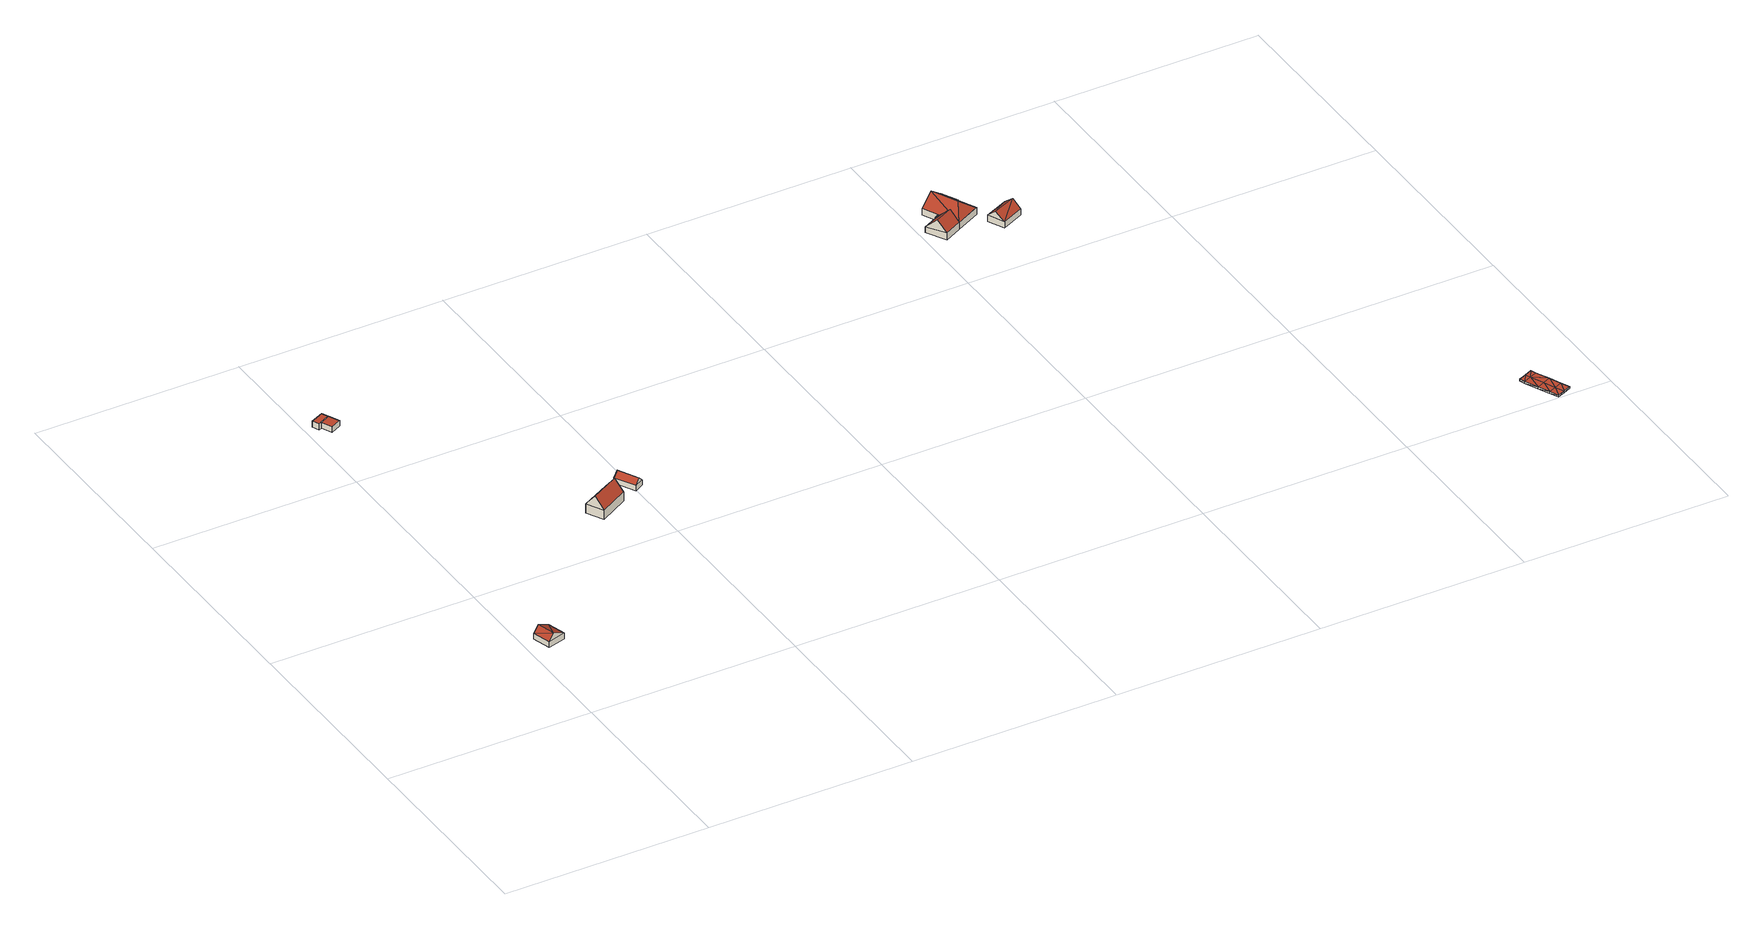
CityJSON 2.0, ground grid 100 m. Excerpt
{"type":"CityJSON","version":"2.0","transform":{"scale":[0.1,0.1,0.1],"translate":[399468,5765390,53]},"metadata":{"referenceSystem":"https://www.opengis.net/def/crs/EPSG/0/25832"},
"CityObjects":{
"building1":{"type":"Building","attributes":{"Gemeindeschluessel":"05515000","Geometrietyp2DReferenz":"3000","function":"31001_1310","roofType":"3100","measuredHeight":6.2},"geometry":[{"type":"Solid","lod":"2","boundaries":[[[[0,1,2,3]],[[4,5,1,0]],[[6,7,5,4]],[[3,2,7,6]],[[0,8,4]],[[6,9,3]],[[9,8,0]],[[0,3,9]],[[9,6,4]],[[4,8,9]],[[1,5,7,2]]]],"semantics":{"surfaces":[{"type":"WallSurface"},{"type":"RoofSurface"},{"type":"GroundSurface"}],"values":[[0,0,0,0,0,0,1,1,1,1,2]]}}]},
"building2":{"type":"Building","attributes":{"Gemeindeschluessel":"05515000","Geometrietyp2DReferenz":"3000","function":"31001_2700","roofType":"1000","measuredHeight":3.16},"geometry":[{"type":"Solid","lod":"2","boundaries":[[[[10,11,12,13]],[[14,15,11,10]],[[16,17,15,14]],[[18,19,17,16]],[[20,21,19,18]],[[13,12,21,20]],[[18,16,14,10,13,20]],[[11,15,17,19,21,12]]]],"semantics":{"surfaces":[{"type":"WallSurface"},{"type":"RoofSurface"},{"type":"GroundSurface"}],"values":[[0,0,0,0,0,0,1,2]]}}]},
"building3":{"type":"Building","attributes":{"Gemeindeschluessel":"05515000","Geometrietyp2DReferenz":"3000","function":"31001_2460","roofType":"1000","measuredHeight":2.74},"geometry":[{"type":"Solid","lod":"2","boundaries":[[[[22,23,24,25]],[[26,27,23,22]],[[28,29,27,26]],[[30,31,29,28]],[[32,33,31,30]],[[25,24,33,32]],[[30,28,26,22,25,32]],[[23,27,29,31,33,24]]]],"semantics":{"surfaces":[{"type":"WallSurface"},{"type":"RoofSurface"},{"type":"GroundSurface"}],"values":[[0,0,0,0,0,0,1,2]]}}]},
"building4":{"type":"Building","attributes":{"Gemeindeschluessel":"05515000","Geometrietyp2DReferenz":"3000","function":"31001_1000","roofType":"3100","measuredHeight":10.09},"address":[{"country":"Germany","locality":"Münster","thoroughfareNumber":"90","thoroughfareName":"Schlikötterstiege"}],"geometry":[{"type":"Solid","lod":"2","boundaries":[[[[34,35,36,37]],[[38,39,35,34]],[[40,41,39,38]],[[37,36,41,40]],[[34,42,38]],[[40,43,37]],[[37,43,42,34]],[[38,42,43,40]],[[35,39,41,36]]]],"semantics":{"surfaces":[{"type":"WallSurface"},{"type":"RoofSurface"},{"type":"GroundSurface"}],"values":[[0,0,0,0,0,0,1,1,2]]}}]},
"building5":{"type":"Building","attributes":{"Gemeindeschluessel":"05515000","Geometrietyp2DReferenz":"3000","function":"31001_2460","roofType":"3100","measuredHeight":5.04},"geometry":[{"type":"Solid","lod":"2","boundaries":[[[[44,45,46,47]],[[48,49,45,44]],[[50,51,49,48]],[[47,46,51,50]],[[44,52,48]],[[50,53,47]],[[47,53,52,44]],[[48,52,53,50]],[[45,49,51,46]]]],"semantics":{"surfaces":[{"type":"WallSurface"},{"type":"RoofSurface"},{"type":"GroundSurface"}],"values":[[0,0,0,0,0,0,1,1,2]]}}]},
"building6":{"type":"Building","attributes":{"Gemeindeschluessel":"05515000","Geometrietyp2DReferenz":"3000","function":"31001_1000","roofType":"5000","measuredHeight":8.6},"address":[{"country":"Germany","locality":"Münster","thoroughfareNumber":"65","thoroughfareName":"Schlikötterstiege"}],"geometry":[{"type":"Solid","lod":"2","boundaries":[[[[54,55,56,57]],[[58,59,55,54]],[[60,61,59,58]],[[62,63,61,60]],[[64,65,63,62]],[[57,56,65,64]],[[57,64,62,60,66,67]],[[54,67,66,58]],[[58,66,60]],[[57,67,54]],[[55,59,61,63,65,56]]]],"semantics":{"surfaces":[{"type":"WallSurface"},{"type":"RoofSurface"},{"type":"GroundSurface"}],"values":[[0,0,0,0,0,0,1,1,0,0,2]]}}]},
"building7":{"type":"Building","attributes":{"Gemeindeschluessel":"05515000","Geometrietyp2DReferenz":"3000","function":"51009_1610","roofType":"2100","measuredHeight":3.99},"geometry":[{"type":"Solid","lod":"2","boundaries":[[[[68,63,65,64]],[[69,70,63,68]],[[71,56,70,69]],[[64,65,56,71]],[[69,68,64,71]],[[63,70,56,65]]]],"semantics":{"surfaces":[{"type":"WallSurface"},{"type":"RoofSurface"},{"type":"GroundSurface"}],"values":[[0,0,0,0,1,2]]}}]},
"building8":{"type":"Building","attributes":{"Gemeindeschluessel":"05515000","Geometrietyp2DReferenz":"3000","function":"31001_1000","roofType":"5000","measuredHeight":8.8},"geometry":[{"type":"Solid","lod":"2","boundaries":[[[[72,73,74,75]],[[76,77,73,72]],[[78,79,77,76]],[[80,81,79,78]],[[82,55,81,80]],[[83,56,55,82]],[[84,70,56,83]],[[85,86,70,84]],[[75,74,86,85]],[[87,88,82]],[[72,78,76]],[[80,78,87]],[[78,72,87]],[[72,75,87]],[[75,88,87]],[[89,88,75]],[[88,89,82]],[[85,84,83,82,89]],[[87,82,80]],[[89,75,85]],[[73,77,79,81,55,56,70,86,74]]]],"semantics":{"surfaces":[{"type":"WallSurface"},{"type":"RoofSurface"},{"type":"GroundSurface"}],"values":[[0,0,0,0,0,0,0,0,0,1,1,1,1,1,1,1,1,1,0,0,2]]}}]},
"building9":{"type":"Building","attributes":{"Gemeindeschluessel":"05515000","Geometrietyp2DReferenz":"3000","function":"31001_2700","roofType":"3100","measuredHeight":6.97},"geometry":[{"type":"Solid","lod":"2","boundaries":[[[[90,91,92,93]],[[94,95,91,90]],[[96,97,95,94]],[[98,99,97,96]],[[100,101,99,98]],[[93,92,101,100]],[[100,102,93]],[[103,93,102]],[[102,104,96,103]],[[94,90,103,96]],[[104,102,100,98]],[[104,98,96]],[[103,90,93]],[[91,95,97,99,101,92]]]],"semantics":{"surfaces":[{"type":"WallSurface"},{"type":"RoofSurface"},{"type":"GroundSurface"}],"values":[[0,0,0,0,0,0,1,1,1,1,0,0,0,2]]}}]},
"building10":{"type":"Building","attributes":{"Geometrietyp2DReferenz":"2000","Gemeindeschluessel":"05515000","function":"53001_1800","roofType":"9999","measuredHeight":1},"geometry":[{"type":"Solid","lod":"2","boundaries":[[[[105,106,107]],[[106,108,107]],[[109,110,105]],[[110,106,105]],[[111,112,109]],[[112,110,109]],[[113,114,111]],[[114,112,111]],[[115,116,113]],[[116,114,113]],[[117,118,115]],[[118,116,115]],[[119,120,117]],[[120,118,117]],[[121,122,119]],[[122,120,119]],[[123,124,121]],[[124,122,121]],[[125,126,123]],[[126,124,123]],[[127,128,125]],[[128,126,125]],[[107,108,127]],[[108,128,127]],[[129,108,106]],[[129,106,110]],[[130,129,112]],[[112,129,110]],[[131,130,112]],[[131,112,114]],[[118,131,114]],[[118,114,116]],[[126,128,108]],[[126,108,129]],[[124,126,129]],[[124,129,130]],[[124,130,122]],[[122,130,131]],[[120,122,131]],[[120,131,118]],[[132,105,107]],[[132,109,105]],[[133,111,132]],[[111,109,132]],[[134,111,133]],[[134,113,111]],[[117,113,134]],[[117,115,113]],[[125,107,127]],[[125,132,107]],[[123,132,125]],[[123,133,132]],[[123,121,133]],[[121,134,133]],[[119,134,121]],[[119,117,134]]]],"semantics":{"surfaces":[{"type":"WallSurface"},{"type":"GroundSurface"},{"type":"RoofSurface"}],"values":[[0,0,0,0,0,0,0,0,0,0,0,0,0,0,0,0,0,0,0,0,0,0,0,0,1,1,1,1,1,1,1,1,1,1,1,1,1,1,1,1,2,2,2,2,2,2,2,2,2,2,2,2,2,2,2,2]]}}]}
},
"vertices":[
[11,509,108],[11,509,79],[37,420,79],[37,420,108],[100,535,108],[100,535,79],[125,446,108],[125,446,79],[38,516,141],[64,428,141],
[18,2346,95],[18,2346,64],[30,2351,64],[30,2351,95],[3,2378,95],[3,2378,64],[65,2408,95],[65,2408,64],[80,2377,95],[80,2377,64],[29,2352,95],[29,2352,64],
[30,2351,94],[30,2351,66],[55,2298,66],[55,2298,94],[29,2352,94],[29,2352,66],[80,2377,94],[80,2377,66],[81,2378,94],[81,2378,66],[107,2324,94],[107,2324,66],
[723,1145,121],[723,1145,75],[864,1222,75],[864,1222,121],[680,1224,121],[680,1224,75],[821,1300,121],[821,1300,75],[702,1185,176],[843,1261,176],
[899,1366,98],[899,1366,71],[952,1268,71],[952,1268,98],[944,1390,98],[944,1390,71],[996,1292,98],[996,1292,71],[922,1378,122],[974,1280,122],
[3130,2301,96],[3130,2301,59],[3090,2387,59],[3090,2387,100],[3047,2257,96],[3047,2257,59],[2996,2355,86],[2996,2355,59],[3063,2390,86],[3063,2390,59],[3079,2382,99],[3079,2382,59],[3025,2299,145],[3110,2343,145],
[3063,2390,91],[3083,2401,90],[3083,2401,59],[3090,2387,99],
[3172,2531,94],[3172,2531,59],[3171,2531,59],[3171,2531,94],[3212,2450,94],[3212,2450,59],[3210,2449,94],[3210,2449,59],[3252,2363,94],[3252,2363,59],[3130,2301,94],[3090,2387,94],[3083,2401,94],[3048,2474,94],[3048,2474,59],[3247,2360,96],[3168,2375,147],[3108,2502,147],
[3265,2293,93],[3265,2293,60],[3302,2213,60],[3302,2213,93],[3374,2342,93],[3374,2342,60],[3375,2343,93],[3375,2343,60],[3376,2340,93],[3376,2340,60],[3411,2263,93],[3411,2263,60],[3393,2303,129],[3283,2253,129],[3376,2340,96],
[4736,222,18],[4736,222,8],[4700,206,18],[4700,206,8],[4747,198,17],[4747,198,7],[4776,134,17],[4776,134,7],[4801,79,16],[4801,79,6],[4820,37,16],[4820,37,6],[4784,20,16],[4784,20,6],[4747,4,16],[4747,4,6],[4728,46,16],[4728,46,6],[4703,101,17],[4703,101,7],[4674,165,17],[4674,165,7],[4663,189,18],[4663,189,8],[4710,181,7],[4739,117,7],[4764,62,6],[4710,181,17],[4739,117,17],[4764,62,16]
]}
